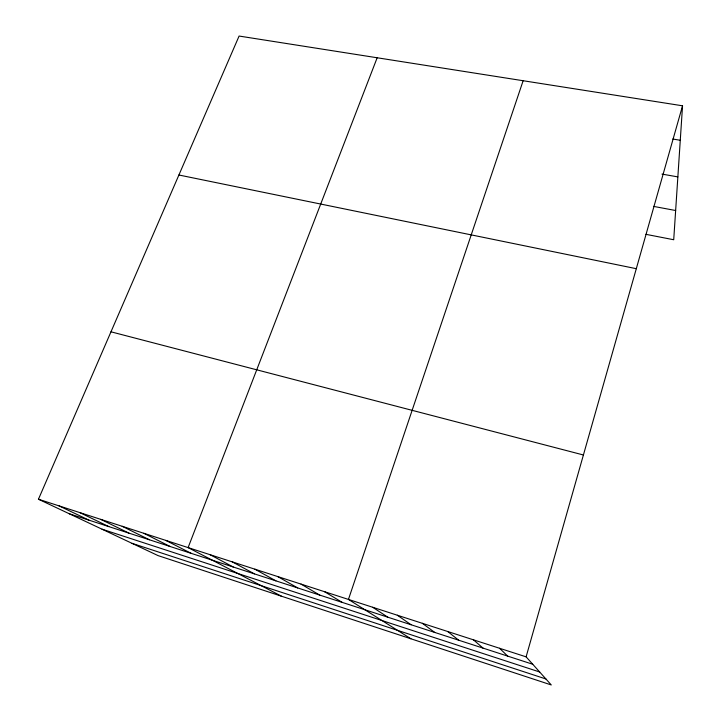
<?xml version="1.0" encoding="UTF-8"?>
<svg xmlns="http://www.w3.org/2000/svg" width="721" height="721" viewBox="0 0 721 721"><rect width="100%" height="100%" fill="white"/><g stroke="black" fill="none" stroke-linecap="round" stroke-linejoin="round"><path stroke-width="1.08" d="M38.456 499.229L526.105 656.849L551.268 684.95L158.07 555.612L38.456 499.229L239.093 36.05L682.544 105.798L673.72 239.742L645.944 234.334M526.105 656.849L682.544 105.798M523.14 80.725L348.45 599.421L410.934 638.788M377.164 57.77L188.109 547.6L281.433 596.195M672.783 139.018L680.273 140.271M661.986 174.094L677.857 176.897M653.469 206.377L675.649 210.514M178.898 175.005L636.301 268.69M110.98 331.813L583.415 454.987M69.279 513.758L532.747 664.257M102.003 529.178L539.678 671.999M131.997 543.328L545.923 678.975M58.96 505.854L88.917 520.129M79.734 512.568L108.808 526.591M100.805 519.381L128.969 533.134M122.173 526.285L149.391 539.768M143.839 533.288L170.093 546.491M165.812 540.389L191.074 553.304M210.054 554.692L233.244 567.003M232.306 561.884L254.441 573.88M254.874 569.175L275.918 580.856M277.765 576.575L297.692 587.93M300.99 584.082L319.754 595.095M324.549 591.698L342.124 602.359M372.712 607.262L387.79 617.185M397.325 615.22L411.105 624.756M422.317 623.295L434.745 632.434M447.678 631.497L458.727 640.221M473.427 639.815L483.043 648.125M499.563 648.269L507.719 656.137"/></g></svg>
